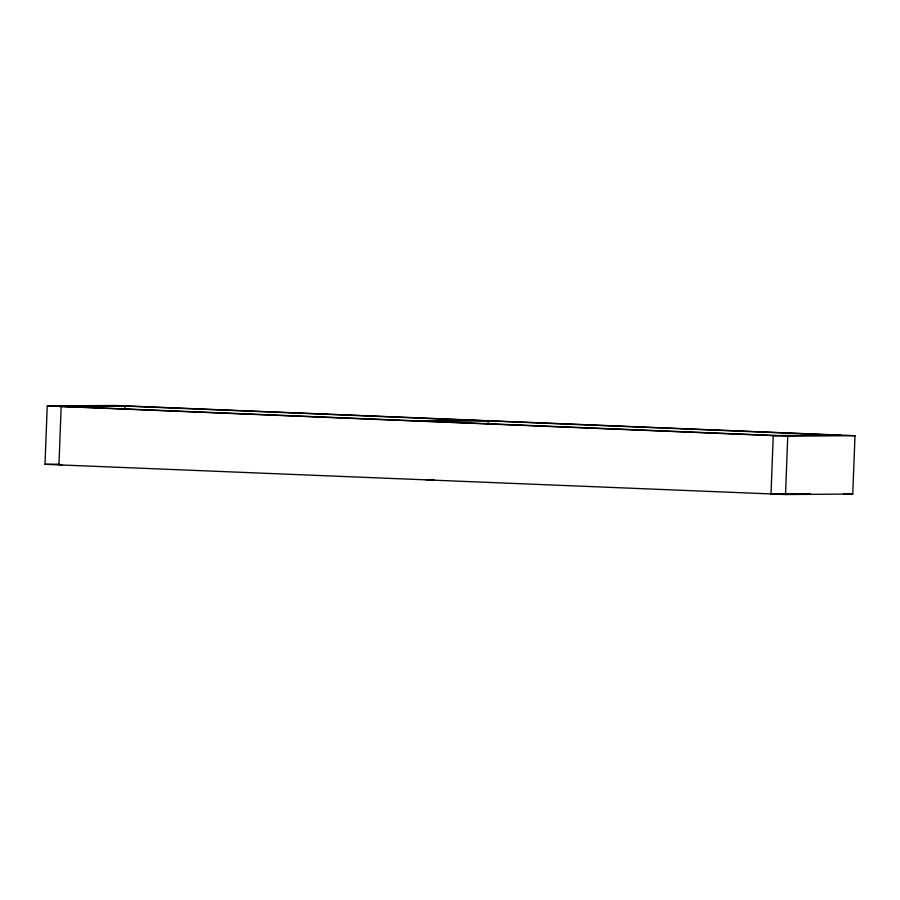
<?xml version="1.0" encoding="UTF-8"?>
<svg xmlns="http://www.w3.org/2000/svg" width="900" height="900" viewBox="0 0 900 900"><rect width="100%" height="100%" fill="white"/><g stroke="black" fill="none" stroke-linecap="round" stroke-linejoin="round"><path stroke-width="1.35" d="M45 464.31L47.239 405.956L114.48 405.473L855 435.69L852.761 494.044L785.52 494.527L45 464.31L59.006 464.197M124.841 408.836L124.954 406.058L837 435.127M488.014 423.664L488.126 420.885L427.781 421.324M785.52 494.527L787.759 436.185L855 435.69M128.419 406.035L61.166 406.53L58.95 464.873L62.415 464.85M413.674 420.75L474.019 420.311M840.488 435.105L773.246 435.589L771.008 493.942L810.518 493.65M425.531 479.666L433.957 479.61M64.654 406.507L776.711 435.566M47.239 405.956L787.759 436.185M843.525 493.661L852.761 494.044"/></g></svg>
